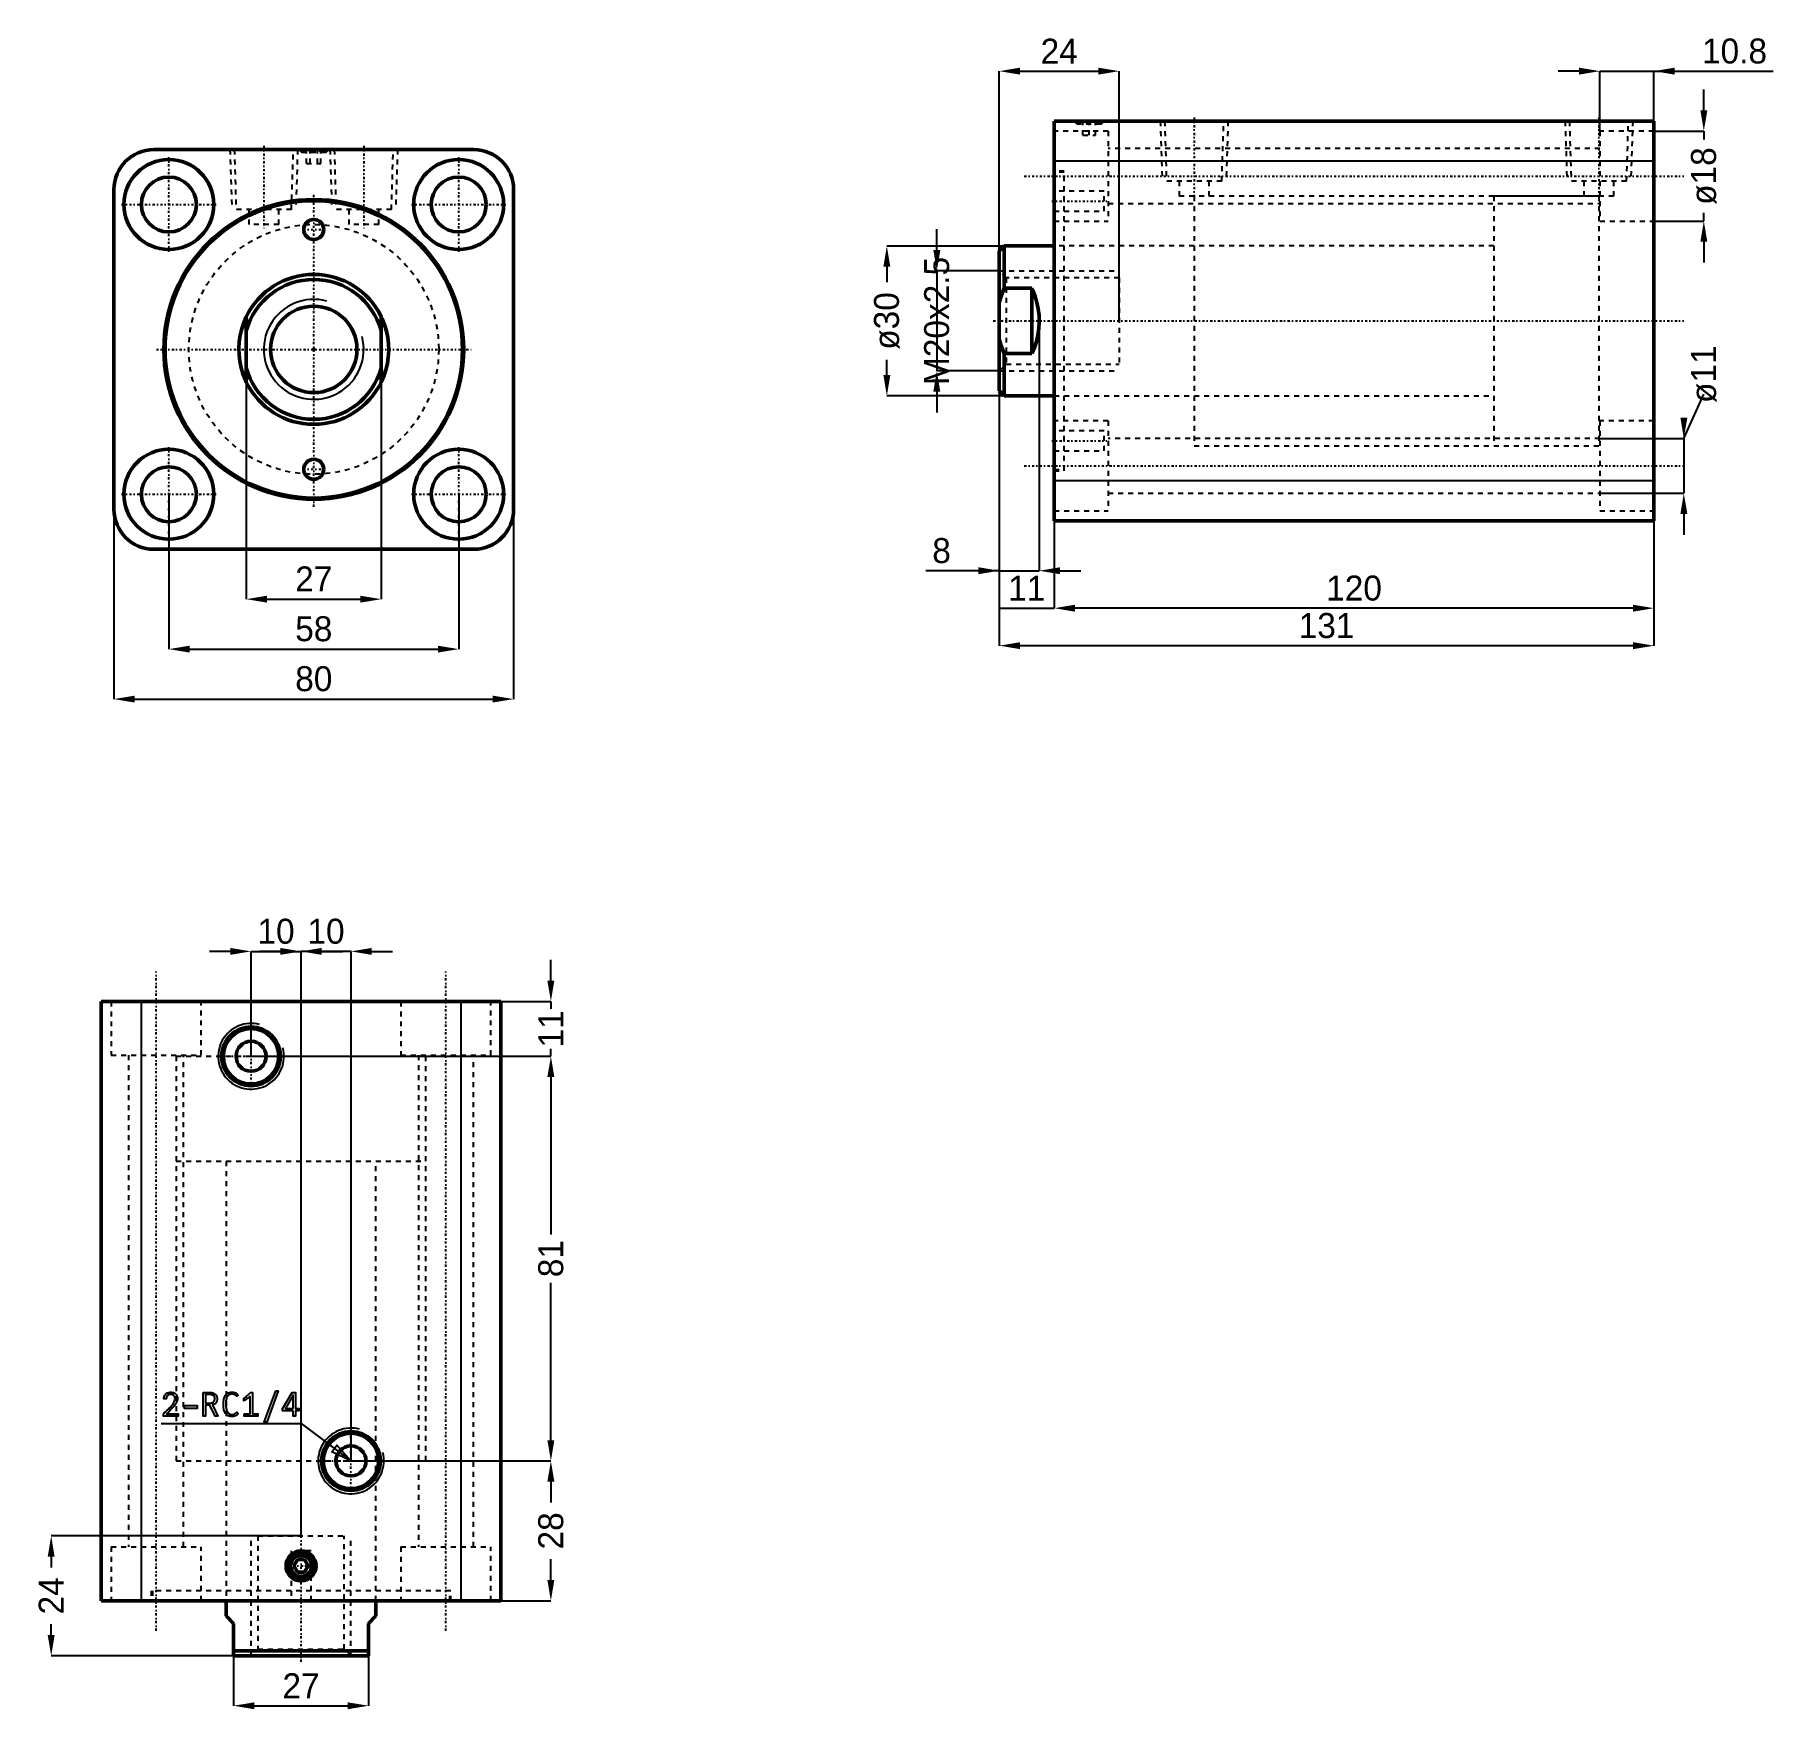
# Model space of a CAD drawing. Header units: millimetres. Extents: x -56 to 292, y -272 to 63.
import ezdxf

# ---------------------------------------------------------------- set-up
doc = ezdxf.new("R2010")
doc.units = ezdxf.units.MM
doc.linetypes.add('Center', pattern=[1.5, 0.45, -0.5, 0.05, -0.5])
doc.linetypes.add('Dashed', pattern=[2, 1, -1])
for name, color, linetype, lineweight in [('2d ConnectionPoints', 7, 'Continuous', 50), ('AM_0', 7, 'Continuous', 50), ('AM_4', 3, 'Continuous', 25), ('AM_5', 3, 'Continuous', 25), ('AM_7', 7, 'Center', 25), ('AM_9', 6, 'Dashed', 25)]:
    doc.layers.add(name, color=color, linetype=linetype, lineweight=lineweight)
doc.dimstyles.new('ISO-25', dxfattribs={"dimtxt": 2.5, "dimasz": 2.5, "dimexe": 1.25, "dimexo": 0.625, "dimtad": 1, "dimtxsty": 'Standard', "dimcen": 2.5, "dimadec": 0, "dimazin": 0, "dimtfac": 1, "dimtmove": 0, "dimatfit": 3, "dimfxl": 1, "dimarcsym": 0})

# ---------------------------------------------------------------- blocks, each defined once
blk = doc.blocks.new('1_RODcxhc_a_sd_50_60_IN_0_in_CXHC_A_IN_SD_50_60ST_0__CN_0')
at = {"layer": 'AM_0'}
for p, q in [((-13.5, -6.54), (-13.5, 6.54)), ((13.5, 6.54), (13.5, -6.54))]:
    blk.add_line(p, q, dxfattribs=at)
for points in [[(-13.5, 6.54), (-14.02, 5.34), (-14.43, 4.09), (-14.73, 2.82), (-14.92, 1.53), (-15, 0.22), (-14.96, -1.09), (-14.81, -2.39), (-14.54, -3.67), (-14.17, -4.92), (-13.69, -6.14), (-13.5, -6.54)], [(13.5, -6.54), (14.02, -5.34), (14.43, -4.09), (14.73, -2.82), (14.92, -1.53), (15, -0.22), (14.96, 1.09), (14.81, 2.39), (14.54, 3.67), (14.17, 4.92), (13.69, 6.14), (13.5, 6.54)]]:
    blk.add_lwpolyline(points, dxfattribs=at)
blk.add_circle((0, 0), 8.65, dxfattribs=at)
for radius, start, end in [(15, 25.8419, 154.1581), (14, 15.3589, 164.6411), (14, 195.3589, 344.6411), (15, 205.8419, 334.1581)]:
    blk.add_arc((0, 0), radius, start, end, dxfattribs=at)
at = {"layer": 'AM_5'}
blk.add_arc((0, 0), 10, 75, 15, dxfattribs=at)
blk = doc.blocks.new('2_bodycxhc_a_sd_50_60_0_in_CXHC_A_IN_SD_50_60ST_0__CN_0')
at = {"layer": 'AM_0'}
for p, q in [((32, 40), (-32, 40)), ((-40, 32), (-40, -32)), ((40, -32), (40, 32)), ((-32, -40), (32, -40))]:
    blk.add_line(p, q, dxfattribs=at)
for centre, radius in [((-29, 29), 9), ((29, 29), 9), ((-29, 29), 5.5), ((29, 29), 5.5), ((0, 0), 30), ((0, 0), 29.75), ((0, 24), 2), ((-29, -29), 9), ((29, -29), 9), ((-29, -29), 5.5), ((0, -24), 2), ((29, -29), 5.5)]:
    blk.add_circle(centre, radius, dxfattribs=at)
for centre, start, end in [((-32, 32), 90, 180), ((32, 32), 360, 90), ((-32, -32), 180, 270), ((32, -32), 270, 0)]:
    blk.add_arc(centre, 8, start, end, dxfattribs=at)
at = {"layer": 'AM_5', "linetype": 'Dashed'}
for p, q in [((-16.77, 40), (-16.39, 28)), ((-3.23, 40), (-3.61, 28)), ((3.23, 40), (3.61, 28)), ((16.77, 40), (16.39, 28))]:
    blk.add_line(p, q, dxfattribs=at)
at = {"layer": 'AM_7'}
for p, q in [((-29, 19.55), (-29, 38.45)), ((-10, 40.75), (-10, 24.25)), ((0, 40.03), (0, 39.37)), ((10, 40.75), (10, 24.25)), ((29, 19.55), (29, 38.45)), ((0, -31.5), (0, 31.5)), ((-38.45, 29), (-19.55, 29)), ((19.55, 29), (38.45, 29)), ((-2.1, 24), (2.1, 24)), ((-31.5, 0), (31.5, 0)), ((-29, -38.45), (-29, -19.55)), ((29, -38.45), (29, -19.55)), ((-2.1, -24), (2.1, -24)), ((-38.45, -29), (-19.55, -29)), ((19.55, -29), (38.45, -29))]:
    blk.add_line(p, q, dxfattribs=at)
at = {"layer": 'AM_9'}
for p, q in [((-15.91, 40), (-15.54, 28)), ((-4.46, 28), (-4.09, 40)), ((-3, 40), (-2.4, 39.4)), ((-2.1, 39.7), (-2.4, 39.4)), ((2.4, 39.4), (-2.4, 39.4)), ((2.1, 39.7), (-2.1, 39.7)), ((-1.44, 37.2), (-1.44, 39.7)), ((-0.72, 37.2), (-0.72, 39.7)), ((0.72, 37.2), (0.72, 39.7)), ((1.44, 37.2), (1.44, 39.7)), ((2.4, 39.4), (2.1, 39.7)), ((2.4, 39.4), (3, 40)), ((4.09, 40), (4.46, 28)), ((15.54, 28), (15.91, 40)), ((-1.44, 37.2), (1.44, 37.2)), ((-4.46, 28), (-15.54, 28)), ((-13, 28), (-13, 25)), ((-7, 25), (-7, 28)), ((15.54, 28), (4.46, 28)), ((7, 28), (7, 25)), ((13, 25), (13, 28)), ((-7, 25), (-13, 25)), ((13, 25), (7, 25))]:
    blk.add_line(p, q, dxfattribs=at)
blk.add_circle((0, 0), 25, dxfattribs=at)
blk = doc.blocks.new('*D3')
at = {"layer": 'AM_5', "color": 0, "lineweight": -2}
for p, q in [((-29, -29), (-29, -60)), ((29, -29), (29, -60)), ((-24.83, -60), (24.83, -60))]:
    blk.add_line(p, q, dxfattribs=at)
at = {"layer": 'AM_5', "color": 0}
for points in [[(-24.83, -59.31), (-24.83, -60.69), (-29, -60)], [(24.83, -60.69), (24.83, -59.31), (29, -60)]]:
    blk.add_solid(points, dxfattribs=at)
at = {"layer": 'Defpoints', "color": 0}
for p in [(-29, -29), (29, -29), (29, -60)]:
    blk.add_point(p, dxfattribs=at)
at = {"layer": 'AM_5', "color": 0, "insert": (0, -55.95), "char_height": 5, "attachment_point": 5}
blk.add_mtext('58', dxfattribs=at)
blk = doc.blocks.new('*D4')
at = {"layer": 'AM_5', "color": 0, "lineweight": -2}
for p, q in [((-40, -32), (-40, -70)), ((40, -32), (40, -70)), ((-35.83, -70), (35.83, -70))]:
    blk.add_line(p, q, dxfattribs=at)
at = {"layer": 'AM_5', "color": 0}
for points in [[(-35.83, -69.31), (-35.83, -70.69), (-40, -70)], [(35.83, -70.69), (35.83, -69.31), (40, -70)]]:
    blk.add_solid(points, dxfattribs=at)
at = {"layer": 'Defpoints', "color": 0}
for p in [(-40, -32), (40, -32), (40, -70)]:
    blk.add_point(p, dxfattribs=at)
at = {"layer": 'AM_5', "color": 0, "insert": (0, -65.95), "char_height": 5, "attachment_point": 5}
blk.add_mtext('80', dxfattribs=at)
blk = doc.blocks.new('*D5')
at = {"layer": 'AM_5', "color": 0, "lineweight": -2}
for p, q in [((-13.5, 0), (-13.5, -50)), ((13.5, 0), (13.5, -50)), ((-9.33, -50), (9.33, -50))]:
    blk.add_line(p, q, dxfattribs=at)
at = {"layer": 'AM_5', "color": 0}
for points in [[(-9.33, -49.31), (-9.33, -50.69), (-13.5, -50)], [(9.33, -50.69), (9.33, -49.31), (13.5, -50)]]:
    blk.add_solid(points, dxfattribs=at)
at = {"layer": 'Defpoints', "color": 0}
for p in [(-13.5, 0), (13.5, 0), (13.5, -50)]:
    blk.add_point(p, dxfattribs=at)
at = {"layer": 'AM_5', "color": 0, "insert": (0, -45.95), "char_height": 5, "attachment_point": 5}
blk.add_mtext('27', dxfattribs=at)
blk = doc.blocks.new('1_RODcxhc_a_sd_50_60_IN_0_in_CXHC_A_IN_SD_50_60ST_0__CN_2')
at = {"layer": 'AM_0'}
for p, q in [((-10, 15), (-11, 14)), ((-11, 14), (-11, -14)), ((0, 15), (-10, 15)), ((-10, 15), (-10, 6.54)), ((-4.5, 6.54), (-10, 6.54)), ((-4.5, 6.54), (-4.5, -6.54)), ((-10, -6.54), (-4.5, -6.54)), ((-10, -6.54), (-10, -15)), ((-11, -14), (-10, -15)), ((-10, -15), (0, -15))]:
    blk.add_line(p, q, dxfattribs=at)
for points in [[(-10, 6.54), (-10.55, 5.15), (-11, 3.71)], [(-4.5, -6.54), (-3.98, -5.34), (-3.57, -4.09), (-3.27, -2.82), (-3.08, -1.53), (-3, -0.22), (-3.04, 1.09), (-3.19, 2.39), (-3.46, 3.67), (-3.83, 4.92), (-4.31, 6.14), (-4.5, 6.54)], [(-11, -3.71), (-10.6, -5.01), (-10, -6.54)]]:
    blk.add_lwpolyline(points, dxfattribs=at)
at = {"layer": 'AM_5', "linetype": 'Dashed'}
for p, q in [((-11, 10), (13, 10)), ((-11, -10), (13, -10))]:
    blk.add_line(p, q, dxfattribs=at)
at = {"layer": 'AM_9'}
for p, q in [((109, 25), (88, 25)), ((88, 25), (88, -25)), ((109, 25), (109, -25)), ((88, 15), (0, 15)), ((-9.65, 8.65), (-11, 10)), ((13, 8.65), (-9.65, 8.65)), ((-9.65, 8.65), (-9.65, -8.65)), ((13, 8.65), (13, -8.65)), ((-11, -10), (-9.65, -8.65)), ((-9.65, -8.65), (13, -8.65)), ((0, -15), (88, -15)), ((88, -25), (109, -25))]:
    blk.add_line(p, q, dxfattribs=at)
blk = doc.blocks.new('2_bodycxhc_a_sd_50_60_0_in_CXHC_A_IN_SD_50_60ST_0__CN_2')
at = {"layer": 'AM_0'}
for p, q in [((120, 40), (0, 40)), ((0, -40), (0, 40)), ((120, -40), (120, 40)), ((120, -40), (0, -40))]:
    blk.add_line(p, q, dxfattribs=at)
at = {"layer": 'AM_4'}
for p, q in [((120, 32), (0, 32)), ((120, -32), (0, -32))]:
    blk.add_line(p, q, dxfattribs=at)
at = {"layer": 'AM_5', "linetype": 'Dashed'}
for p, q in [((21.23, 40), (21.61, 28)), ((34.77, 40), (34.39, 28)), ((102.23, 40), (102.61, 28)), ((115.77, 40), (115.39, 28))]:
    blk.add_line(p, q, dxfattribs=at)
at = {"layer": 'AM_7'}
for p, q in [((7, 40.03), (7, 39.37)), ((28, 40.75), (28, 24.25)), ((109, 40.75), (109, 24.25)), ((-6, 29), (126, 29)), ((-0.5, 24), (10.5, 24)), ((-12.2, 0), (126, 0)), ((-0.5, -24), (10.5, -24)), ((-6, -29), (126, -29))]:
    blk.add_line(p, q, dxfattribs=at)
at = {"layer": 'AM_9'}
for p, q in [((4, 40), (4.6, 39.4)), ((4.9, 39.7), (4.6, 39.4)), ((9.4, 39.4), (4.6, 39.4)), ((9.1, 39.7), (4.9, 39.7)), ((5.75, 37.2), (5.75, 39.7)), ((7, 37.2), (7, 39.7)), ((8.25, 37.2), (8.25, 39.7)), ((9.4, 39.4), (9.1, 39.7)), ((9.4, 39.4), (10, 40)), ((22.09, 40), (22.46, 28)), ((33.54, 28), (33.91, 40)), ((103.09, 40), (103.46, 28)), ((114.54, 28), (114.91, 40)), ((10.8, 38), (0, 38)), ((5.75, 37.2), (8.25, 37.2)), ((10.8, 38), (10.8, 20)), ((120, 38), (109.2, 38)), ((109.2, 38), (109.2, 20)), ((109.2, 34.5), (10.8, 34.5)), ((2, 30), (0, 30)), ((2, 29.75), (0, 29.75)), ((2, -30), (2, 30)), ((33.54, 28), (22.46, 28)), ((25, 28), (25, 25)), ((31, 25), (31, 28)), ((114.54, 28), (103.46, 28)), ((106, 28), (106, 25)), ((112, 25), (112, 28)), ((10, 26), (0, 26)), ((10, 22), (10, 26)), ((112, 25), (25, 25)), ((28, 25), (28, -25)), ((109, 25), (109, -25)), ((0, 22), (10, 22)), ((10.8, 23.5), (109.2, 23.5)), ((0, 20), (10.8, 20)), ((109.2, 20), (120, 20)), ((28, 15), (0, 15)), ((0, -15), (28, -15)), ((10.8, -20), (0, -20)), ((10.8, -20), (10.8, -38)), ((120, -20), (109.2, -20)), ((109.2, -20), (109.2, -38)), ((10, -22), (0, -22)), ((10, -26), (10, -22)), ((109.2, -23.5), (10.8, -23.5)), ((0, -26), (10, -26)), ((28, -25), (109, -25)), ((0, -29.75), (2, -29.75)), ((0, -30), (2, -30)), ((10.8, -34.5), (109.2, -34.5)), ((0, -38), (10.8, -38)), ((109.2, -38), (120, -38))]:
    blk.add_line(p, q, dxfattribs=at)
blk = doc.blocks.new('*D19')
at = {"layer": 'AM_5', "color": 0, "lineweight": -2}
for p, q in [((138.18, 20.69), (114.68, 20.69)), ((114.68, 16.53), (114.68, 13.44)), ((114.68, -5.14), (114.68, -2.06)), ((138.18, -9.31), (114.68, -9.31))]:
    blk.add_line(p, q, dxfattribs=at)
at = {"layer": 'AM_5', "color": 0}
for points in [[(115.38, 16.53), (113.99, 16.53), (114.68, 20.69)], [(113.99, -5.14), (115.38, -5.14), (114.68, -9.31)]]:
    blk.add_solid(points, dxfattribs=at)
at = {"layer": 'Defpoints', "color": 0}
for p in [(138.18, 20.69), (114.68, -9.31), (138.18, -9.31)]:
    blk.add_point(p, dxfattribs=at)
at = {"layer": 'AM_5', "color": 0, "insert": (114.68, 5.69), "char_height": 5, "attachment_point": 5, "rotation": 90}
blk.add_mtext('ø30', dxfattribs=at)
blk = doc.blocks.new('*D20')
at = {"layer": 'AM_5', "color": 0, "lineweight": -2}
for p, q in [((137.18, 5.69), (137.18, -44.31)), ((145.18, 5.69), (145.18, -44.31)), ((137.18, -44.31), (122.46, -44.31)), ((137.18, -44.31), (145.18, -44.31)), ((149.35, -44.31), (153.52, -44.31))]:
    blk.add_line(p, q, dxfattribs=at)
at = {"layer": 'AM_5', "color": 0}
for points in [[(133.02, -45), (133.02, -43.61), (137.18, -44.31)], [(149.35, -43.61), (149.35, -45), (145.18, -44.31)]]:
    blk.add_solid(points, dxfattribs=at)
at = {"layer": 'Defpoints', "color": 0}
for p in [(137.18, 5.69), (145.18, 5.69), (145.18, -44.31)]:
    blk.add_point(p, dxfattribs=at)
at = {"layer": 'AM_5', "color": 0, "insert": (125.63, -40.31), "char_height": 5, "attachment_point": 5}
blk.add_mtext('8', dxfattribs=at)
blk = doc.blocks.new('*D21')
at = {"layer": 'AM_5', "color": 0, "lineweight": -2}
for p, q in [((137.18, 5.69), (137.18, -51.81)), ((148.18, -26.31), (148.18, -51.81)), ((137.18, -51.81), (148.18, -51.81))]:
    blk.add_line(p, q, dxfattribs=at)
at = {"layer": 'Defpoints', "color": 0}
for p in [(137.18, 5.69), (148.18, -26.31), (148.18, -51.81)]:
    blk.add_point(p, dxfattribs=at)
at = {"layer": 'AM_5', "color": 0, "insert": (142.68, -47.81), "char_height": 5, "attachment_point": 5}
blk.add_mtext('11', dxfattribs=at)
blk = doc.blocks.new('*D22')
at = {"layer": 'AM_5', "color": 0, "lineweight": -2}
for p, q in [((148.18, -26.31), (148.18, -51.81)), ((268.18, -34.31), (268.18, -51.81)), ((264.02, -51.81), (152.35, -51.81))]:
    blk.add_line(p, q, dxfattribs=at)
at = {"layer": 'AM_5', "color": 0}
for points in [[(152.35, -51.11), (152.35, -52.5), (148.18, -51.81)], [(264.02, -52.5), (264.02, -51.11), (268.18, -51.81)]]:
    blk.add_solid(points, dxfattribs=at)
at = {"layer": 'Defpoints', "color": 0}
for p in [(148.18, -26.31), (268.18, -34.31), (148.18, -51.81)]:
    blk.add_point(p, dxfattribs=at)
at = {"layer": 'AM_5', "color": 0, "insert": (208.18, -47.81), "char_height": 5, "attachment_point": 5}
blk.add_mtext('120', dxfattribs=at)
blk = doc.blocks.new('*D23')
at = {"layer": 'AM_5', "color": 0, "lineweight": -2}
for p, q in [((137.18, 5.69), (137.18, -59.31)), ((268.18, -34.31), (268.18, -59.31)), ((264.02, -59.31), (141.35, -59.31))]:
    blk.add_line(p, q, dxfattribs=at)
at = {"layer": 'AM_5', "color": 0}
for points in [[(141.35, -58.61), (141.35, -60), (137.18, -59.31)], [(264.02, -60), (264.02, -58.61), (268.18, -59.31)]]:
    blk.add_solid(points, dxfattribs=at)
at = {"layer": 'Defpoints', "color": 0}
for p in [(137.18, 5.69), (268.18, -34.31), (137.18, -59.31)]:
    blk.add_point(p, dxfattribs=at)
at = {"layer": 'AM_5', "color": 0, "insert": (202.68, -55.31), "char_height": 5, "attachment_point": 5}
blk.add_mtext('131', dxfattribs=at)
blk = doc.blocks.new('*D24')
at = {"layer": 'AM_5', "color": 0, "lineweight": -2}
for p, q in [((274.18, -17.81), (278.18, -8.97)), ((257.38, -17.81), (274.18, -17.81)), ((274.18, -17.81), (274.18, -28.81)), ((257.38, -28.81), (274.18, -28.81)), ((274.18, -32.97), (274.18, -37.14))]:
    blk.add_line(p, q, dxfattribs=at)
at = {"layer": 'AM_5', "color": 0}
for points in [[(273.49, -13.64), (274.88, -13.64), (274.18, -17.81)], [(274.88, -32.97), (273.49, -32.97), (274.18, -28.81)]]:
    blk.add_solid(points, dxfattribs=at)
at = {"layer": 'Defpoints', "color": 0}
for p in [(257.38, -17.81), (257.38, -28.81), (274.18, -28.81)]:
    blk.add_point(p, dxfattribs=at)
at = {"layer": 'AM_5', "color": 0, "insert": (278.18, -4.97), "char_height": 5, "attachment_point": 5, "rotation": 90}
blk.add_mtext('ø11', dxfattribs=at)
blk = doc.blocks.new('*D25')
at = {"layer": 'AM_5', "color": 0, "lineweight": -2}
for p, q in [((278.18, 47.86), (278.18, 52.03)), ((268.18, 43.69), (278.18, 43.69)), ((278.18, 43.69), (278.18, 42.03)), ((268.18, 25.69), (278.18, 25.69)), ((278.18, 25.69), (278.18, 27.36)), ((278.18, 21.53), (278.18, 17.36))]:
    blk.add_line(p, q, dxfattribs=at)
at = {"layer": 'AM_5', "color": 0}
for points in [[(277.49, 47.86), (278.88, 47.86), (278.18, 43.69)], [(278.88, 21.53), (277.49, 21.53), (278.18, 25.69)]]:
    blk.add_solid(points, dxfattribs=at)
at = {"layer": 'Defpoints', "color": 0}
for p in [(268.18, 43.69), (278.18, 43.69), (268.18, 25.69)]:
    blk.add_point(p, dxfattribs=at)
at = {"layer": 'AM_5', "color": 0, "insert": (278.18, 34.69), "char_height": 5, "attachment_point": 5, "rotation": 90}
blk.add_mtext('ø18', dxfattribs=at)
blk = doc.blocks.new('*D26')
at = {"layer": 'AM_5', "color": 0, "lineweight": -2}
for p, q in [((253.22, 55.69), (249.05, 55.69)), ((257.38, 43.69), (257.38, 55.69)), ((257.38, 55.69), (268.18, 55.69)), ((268.18, 43.69), (268.18, 55.69)), ((268.18, 55.69), (292.07, 55.69))]:
    blk.add_line(p, q, dxfattribs=at)
at = {"layer": 'AM_5', "color": 0}
for points in [[(253.22, 55), (253.22, 56.39), (257.38, 55.69)], [(272.35, 56.39), (272.35, 55), (268.18, 55.69)]]:
    blk.add_solid(points, dxfattribs=at)
at = {"layer": 'Defpoints', "color": 0}
for p in [(268.18, 55.69), (257.38, 43.69), (268.18, 43.69)]:
    blk.add_point(p, dxfattribs=at)
at = {"layer": 'AM_5', "color": 0, "insert": (284.32, 59.69), "char_height": 5, "attachment_point": 5}
blk.add_mtext('10.8', dxfattribs=at)
blk = doc.blocks.new('*D27')
at = {"layer": 'AM_5', "color": 0, "lineweight": -2}
for p, q in [((137.18, 5.69), (137.18, 55.69)), ((141.35, 55.69), (157.02, 55.69)), ((161.18, 5.69), (161.18, 55.69))]:
    blk.add_line(p, q, dxfattribs=at)
at = {"layer": 'AM_5', "color": 0}
for points in [[(141.35, 56.39), (141.35, 55), (137.18, 55.69)], [(157.02, 55), (157.02, 56.39), (161.18, 55.69)]]:
    blk.add_solid(points, dxfattribs=at)
at = {"layer": 'Defpoints', "color": 0}
for p in [(161.18, 55.69), (137.18, 5.69), (161.18, 5.69)]:
    blk.add_point(p, dxfattribs=at)
at = {"layer": 'AM_5', "color": 0, "insert": (149.18, 59.69), "char_height": 5, "attachment_point": 5}
blk.add_mtext('24', dxfattribs=at)
blk = doc.blocks.new('*D28')
at = {"layer": 'AM_5', "color": 0, "lineweight": -2}
for p, q in [((124.68, 19.86), (124.68, 24.03)), ((137.18, 15.69), (124.68, 15.69)), ((124.68, 15.69), (124.68, -4.31)), ((137.18, -4.31), (124.68, -4.31)), ((124.68, -8.47), (124.68, -12.64))]:
    blk.add_line(p, q, dxfattribs=at)
at = {"layer": 'AM_5', "color": 0}
for points in [[(123.99, 19.86), (125.38, 19.86), (124.68, 15.69)], [(125.38, -8.47), (123.99, -8.47), (124.68, -4.31)]]:
    blk.add_solid(points, dxfattribs=at)
at = {"layer": 'Defpoints', "color": 0}
for p in [(137.18, 15.69), (124.68, -4.31), (137.18, -4.31)]:
    blk.add_point(p, dxfattribs=at)
at = {"layer": 'AM_5', "color": 0, "insert": (124.68, 5.69), "char_height": 5, "attachment_point": 5, "rotation": 90}
blk.add_mtext('M20x2.5', dxfattribs=at)
blk = doc.blocks.new('1_RODcxhc_a_sd_50_60_IN_0_in_CXHC_A_IN_SD_50_60ST_0__CN_4')
at = {"layer": 'AM_0'}
for p, q in [((-15, 0), (-15, -3)), ((15, -3), (15, 0)), ((-13.5, -4.5), (-15, -3)), ((15, -3), (13.5, -4.5)), ((-13.5, -11), (-13.5, -4.5)), ((13.5, -4.5), (13.5, -11)), ((-13.5, -10), (13.5, -10)), ((-13.5, -11), (13.5, -11))]:
    blk.add_line(p, q, dxfattribs=at)
at = {"layer": 'AM_5', "linetype": 'Dashed'}
for p, q in [((-10, -11), (-10, 13)), ((10, -11), (10, 13))]:
    blk.add_line(p, q, dxfattribs=at)
at = {"layer": 'AM_7'}
blk.add_line((0, -12.2), (0, 126), dxfattribs=at)
at = {"layer": 'AM_9'}
for p, q in [((-25, 109), (25, 109)), ((-25, 109), (-25, 88)), ((25, 88), (25, 109)), ((-25, 88), (25, 88)), ((-15, 88), (-15, 0)), ((15, 0), (15, 88)), ((-8.647, 13), (8.647, 13)), ((-8.647, 13), (-8.647, -9.647)), ((8.647, -9.647), (8.647, 13)), ((-8.647, -9.647), (-10, -11)), ((-8.647, -9.647), (8.647, -9.647)), ((10, -11), (8.647, -9.647))]:
    blk.add_line(p, q, dxfattribs=at)
blk = doc.blocks.new('2_bodycxhc_a_sd_50_60_0_in_CXHC_A_IN_SD_50_60ST_0__CN_4')
at = {"layer": 'AM_0'}
for p, q in [((-40, 120), (-40, 0)), ((40, 120), (-40, 120)), ((40, 120), (40, 0)), ((-0.72, 8.25), (-1.44, 7)), ((-1.44, 7), (-0.72, 5.75)), ((0.72, 8.25), (-0.72, 8.25)), ((1.44, 7), (0.72, 8.25)), ((0.72, 5.75), (1.44, 7)), ((-0.72, 5.75), (0.72, 5.75)), ((40, 0), (-40, 0))]:
    blk.add_line(p, q, dxfattribs=at)
for centre, radius in [((-10, 109), 5.91), ((-10, 109), 5.54), ((-10, 109), 3), ((10, 28), 5.91), ((10, 28), 5.54), ((10, 28), 3), ((0, 7), 3), ((0, 7), 2.4), ((0, 7), 2.1)]:
    blk.add_circle(centre, radius, dxfattribs=at)
at = {"layer": 'AM_4'}
for p, q in [((-32, 120), (-32, 0)), ((32, 120), (32, 0))]:
    blk.add_line(p, q, dxfattribs=at)
at = {"layer": 'AM_5'}
for centre in [(-10, 109), (10, 28)]:
    blk.add_arc(centre, 6.58, 75, 15, dxfattribs=at)
at = {"layer": 'AM_7'}
for p, q in [((-29, -6), (-29, 126)), ((29, -6), (29, 126)), ((-10, 102.79), (-10, 115.21)), ((-16.21, 109), (-3.79, 109)), ((10, 21.79), (10, 34.21)), ((3.79, 28), (16.21, 28)), ((-3.15, 7), (3.15, 7))]:
    blk.add_line(p, q, dxfattribs=at)
at = {"layer": 'AM_9'}
for p, q in [((-38, 120), (-38, 109.2)), ((-20, 109.2), (-20, 120)), ((20, 120), (20, 109.2)), ((38, 109.2), (38, 120)), ((-38, 109.2), (-20, 109.2)), ((-34.5, 109.2), (-34.5, 10.8)), ((-25, 109), (25, 109)), ((-25, 109), (-25, 28)), ((-23.5, 10.8), (-23.5, 109.2)), ((20, 109.2), (38, 109.2)), ((23.5, 109.2), (23.5, 10.8)), ((25, 28), (25, 109)), ((34.5, 10.8), (34.5, 109.2)), ((-25, 28), (25, 28)), ((-15, 28), (-15, 0)), ((15, 0), (15, 28)), ((-38, 10.8), (-20, 10.8)), ((-38, 10.8), (-38, 0)), ((-20, 0), (-20, 10.8)), ((20, 10.8), (38, 10.8)), ((20, 10.8), (20, 0)), ((38, 0), (38, 10.8)), ((2, 10), (-2, 10)), ((-2, 10), (-2, 0)), ((2, 0), (2, 10)), ((30, 2), (-30, 2)), ((-30, 2), (-30, 0)), ((-29.75, 2), (-29.75, 0)), ((29.75, 0), (29.75, 2)), ((30, 0), (30, 2))]:
    blk.add_line(p, q, dxfattribs=at)
blk = doc.blocks.new('*D40')
at = {"layer": 'AM_5', "color": 0, "lineweight": -2}
for p, q in [((-16.05, -261.5), (-16.05, -271.5)), ((10.95, -261.5), (10.95, -271.5)), ((-11.89, -271.5), (6.78, -271.5))]:
    blk.add_line(p, q, dxfattribs=at)
at = {"layer": 'AM_5', "color": 0}
for points in [[(-11.89, -270.81), (-11.89, -272.2), (-16.05, -271.5)], [(6.78, -272.2), (6.78, -270.81), (10.95, -271.5)]]:
    blk.add_solid(points, dxfattribs=at)
at = {"layer": 'Defpoints', "color": 0}
for p in [(-16.05, -261.5), (10.95, -261.5), (10.95, -271.5)]:
    blk.add_point(p, dxfattribs=at)
at = {"layer": 'AM_5', "color": 0, "insert": (-2.55, -267.5), "char_height": 5, "attachment_point": 5}
blk.add_mtext('27', dxfattribs=at)
blk = doc.blocks.new('*D41')
at = {"layer": 'AM_5', "color": 0, "lineweight": -2}
for p, q in [((-2.55, -237.5), (-52.55, -237.5)), ((-52.55, -241.67), (-52.55, -243.84)), ((-52.55, -257.34), (-52.55, -255.17)), ((-16.05, -261.5), (-52.55, -261.5))]:
    blk.add_line(p, q, dxfattribs=at)
at = {"layer": 'AM_5', "color": 0}
for points in [[(-51.86, -241.67), (-53.25, -241.67), (-52.55, -237.5)], [(-53.25, -257.34), (-51.86, -257.34), (-52.55, -261.5)]]:
    blk.add_solid(points, dxfattribs=at)
at = {"layer": 'Defpoints', "color": 0}
for p in [(-52.55, -237.5), (-2.55, -237.5), (-16.05, -261.5)]:
    blk.add_point(p, dxfattribs=at)
at = {"layer": 'AM_5', "color": 0, "insert": (-52.55, -249.5), "char_height": 5, "attachment_point": 5, "rotation": 90}
blk.add_mtext('24', dxfattribs=at)
blk = doc.blocks.new('*D42')
at = {"layer": 'AM_5', "color": 0, "lineweight": -2}
for p, q in [((7.45, -222.5), (47.45, -222.5)), ((47.45, -226.67), (47.45, -230.84)), ((47.45, -246.34), (47.45, -242.17)), ((37.45, -250.5), (47.45, -250.5))]:
    blk.add_line(p, q, dxfattribs=at)
at = {"layer": 'AM_5', "color": 0}
for points in [[(48.14, -226.67), (46.75, -226.67), (47.45, -222.5)], [(46.75, -246.34), (48.14, -246.34), (47.45, -250.5)]]:
    blk.add_solid(points, dxfattribs=at)
at = {"layer": 'Defpoints', "color": 0}
for p in [(7.45, -222.5), (47.45, -222.5), (37.45, -250.5)]:
    blk.add_point(p, dxfattribs=at)
at = {"layer": 'AM_5', "color": 0, "insert": (47.45, -236.5), "char_height": 5, "attachment_point": 5, "rotation": 90}
blk.add_mtext('28', dxfattribs=at)
blk = doc.blocks.new('*D43')
at = {"layer": 'AM_5', "color": 0, "lineweight": -2}
for p, q in [((-12.55, -141.5), (47.45, -141.5)), ((47.45, -145.67), (47.45, -177.17)), ((47.45, -218.34), (47.45, -186.84)), ((7.45, -222.5), (47.45, -222.5))]:
    blk.add_line(p, q, dxfattribs=at)
at = {"layer": 'AM_5', "color": 0}
for points in [[(48.14, -145.67), (46.75, -145.67), (47.45, -141.5)], [(46.75, -218.34), (48.14, -218.34), (47.45, -222.5)]]:
    blk.add_solid(points, dxfattribs=at)
at = {"layer": 'Defpoints', "color": 0}
for p in [(-12.55, -141.5), (7.45, -222.5), (47.45, -222.5)]:
    blk.add_point(p, dxfattribs=at)
at = {"layer": 'AM_5', "color": 0, "insert": (47.45, -182), "char_height": 5, "attachment_point": 5, "rotation": 90}
blk.add_mtext('81', dxfattribs=at)
blk = doc.blocks.new('*D44')
at = {"layer": 'AM_5', "color": 0, "lineweight": -2}
for p, q in [((47.45, -126.34), (47.45, -122.17)), ((26.45, -130.5), (47.45, -130.5)), ((47.45, -130.5), (47.45, -132)), ((-12.55, -141.5), (47.45, -141.5)), ((47.45, -141.5), (47.45, -140)), ((47.45, -145.67), (47.45, -149.84))]:
    blk.add_line(p, q, dxfattribs=at)
at = {"layer": 'AM_5', "color": 0}
for points in [[(46.75, -126.34), (48.14, -126.34), (47.45, -130.5)], [(48.14, -145.67), (46.75, -145.67), (47.45, -141.5)]]:
    blk.add_solid(points, dxfattribs=at)
at = {"layer": 'Defpoints', "color": 0}
for p in [(26.45, -130.5), (-12.55, -141.5), (47.45, -141.5)]:
    blk.add_point(p, dxfattribs=at)
at = {"layer": 'AM_5', "color": 0, "insert": (47.45, -136), "char_height": 5, "attachment_point": 5, "rotation": 90}
blk.add_mtext('11', dxfattribs=at)
blk = doc.blocks.new('*D45')
at = {"layer": 'AM_5', "color": 0, "lineweight": -2}
for p, q in [((-16.72, -120.5), (-20.89, -120.5)), ((-12.55, -141.5), (-12.55, -120.5)), ((-12.55, -120.5), (-2.55, -120.5)), ((-2.55, -237.5), (-2.55, -120.5)), ((1.61, -120.5), (5.78, -120.5))]:
    blk.add_line(p, q, dxfattribs=at)
at = {"layer": 'AM_5', "color": 0}
for points in [[(-16.72, -121.2), (-16.72, -119.81), (-12.55, -120.5)], [(1.61, -119.81), (1.61, -121.2), (-2.55, -120.5)]]:
    blk.add_solid(points, dxfattribs=at)
at = {"layer": 'Defpoints', "color": 0}
for p in [(-2.55, -120.5), (-12.55, -141.5), (-2.55, -237.5)]:
    blk.add_point(p, dxfattribs=at)
at = {"layer": 'AM_5', "color": 0, "insert": (-7.55, -116.5), "char_height": 5, "attachment_point": 5}
blk.add_mtext('10', dxfattribs=at)
blk = doc.blocks.new('*D46')
at = {"layer": 'AM_5', "color": 0, "lineweight": -2}
for p, q in [((-6.72, -120.5), (-10.89, -120.5)), ((-2.55, -237.5), (-2.55, -120.5)), ((7.45, -120.5), (-2.55, -120.5)), ((7.45, -222.5), (7.45, -120.5)), ((11.61, -120.5), (15.78, -120.5))]:
    blk.add_line(p, q, dxfattribs=at)
at = {"layer": 'AM_5', "color": 0}
for points in [[(-6.72, -121.2), (-6.72, -119.81), (-2.55, -120.5)], [(11.61, -119.81), (11.61, -121.2), (7.45, -120.5)]]:
    blk.add_solid(points, dxfattribs=at)
at = {"layer": 'Defpoints', "color": 0}
for p in [(-2.55, -120.5), (7.45, -222.5), (-2.55, -237.5)]:
    blk.add_point(p, dxfattribs=at)
at = {"layer": 'AM_5', "color": 0, "insert": (2.45, -116.5), "char_height": 5, "attachment_point": 5}
blk.add_mtext('10', dxfattribs=at)
blk = doc.blocks.new('*D47')
at = {"layer": 'AM_5', "color": 0, "lineweight": -2}
for p, q in [((-16.05, -261.5), (-16.05, -271.5)), ((10.95, -261.5), (10.95, -271.5)), ((-11.89, -271.5), (6.78, -271.5))]:
    blk.add_line(p, q, dxfattribs=at)
at = {"layer": 'AM_5', "color": 0}
for points in [[(-11.89, -270.81), (-11.89, -272.2), (-16.05, -271.5)], [(6.78, -272.2), (6.78, -270.81), (10.95, -271.5)]]:
    blk.add_solid(points, dxfattribs=at)
at = {"layer": 'Defpoints', "color": 0}
for p in [(-16.05, -261.5), (10.95, -261.5), (10.95, -271.5)]:
    blk.add_point(p, dxfattribs=at)
at = {"layer": 'AM_5', "color": 0, "insert": (-2.55, -267.5), "char_height": 5, "attachment_point": 5}
blk.add_mtext('27', dxfattribs=at)

msp = doc.modelspace()

# ---------------------------------------------------------------- linework, layer by layer
at = {"layer": '2d ConnectionPoints'}
for p in [(148.183, 5.694), (0, 0), (-2.554, -250.502)]:
    msp.add_point(p, dxfattribs=at)
at = {"layer": 'AM_5'}
for p, q in [((-30.554, -215.002), (-2.554, -215.002)), ((-2.554, -215.002), (7.446, -222.502))]:
    msp.add_line(p, q, dxfattribs=at)
for points in [[(-29.908, -212.891), (-29.908, -212.891), (-29.693, -212.696), (-29.388, -212.41), (-29.388, -212.41), (-29.103, -212.133), (-28.923, -211.953), (-28.923, -211.953), (-28.75, -211.773), (-28.504, -211.488), (-28.504, -211.488), (-28.271, -211.189), (-28.123, -210.98), (-28.123, -210.98), (-27.993, -210.772), (-27.853, -210.476), (-27.853, -210.476), (-27.777, -210.199), (-27.763, -210.025), (-27.763, -210.025), (-27.767, -209.927), (-27.79, -209.788), (-27.79, -209.788), (-27.833, -209.66), (-27.873, -209.579), (-27.873, -209.579), (-27.921, -209.505), (-28.004, -209.406), (-28.004, -209.406), (-28.103, -209.324), (-28.177, -209.277), (-28.177, -209.277), (-28.256, -209.238), (-28.382, -209.197), (-28.382, -209.197), (-28.516, -209.174), (-28.611, -209.17), (-28.611, -209.17), (-28.715, -209.174), (-28.863, -209.197), (-28.863, -209.197), (-29, -209.241), (-29.085, -209.28), (-29.085, -209.28), (-29.165, -209.329), (-29.271, -209.416), (-29.271, -209.416), (-29.36, -209.521), (-29.41, -209.6), (-29.41, -209.6), (-29.452, -209.687), (-29.498, -209.829), (-29.498, -209.829), (-29.523, -209.985), (-29.527, -210.096), (-30.015, -210.096), (-30.015, -210.096), (-30.007, -209.929), (-29.968, -209.697), (-29.968, -209.697), (-29.894, -209.487), (-29.826, -209.358), (-29.826, -209.358), (-29.746, -209.241), (-29.605, -209.087), (-29.605, -209.087), (-29.44, -208.96), (-29.318, -208.89), (-29.318, -208.89), (-29.187, -208.833), (-28.981, -208.771), (-28.981, -208.771), (-28.763, -208.737), (-28.611, -208.731), (-28.611, -208.731), (-28.468, -208.737), (-28.262, -208.768), (-28.262, -208.768), (-28.065, -208.827), (-27.938, -208.881), (-27.938, -208.881), (-27.818, -208.946), (-27.657, -209.065), (-27.657, -209.065), (-27.519, -209.209), (-27.439, -209.319), (-27.439, -209.319), (-27.372, -209.439), (-27.299, -209.635), (-27.299, -209.635), (-27.26, -209.849), (-27.252, -210.002), (-27.252, -210.002), (-27.263, -210.175), (-27.321, -210.441), (-27.321, -210.441), (-27.429, -210.715), (-27.529, -210.902), (-27.529, -210.902), (-27.643, -211.088), (-27.828, -211.357), (-27.828, -211.357), (-28.03, -211.613), (-28.174, -211.778), (-28.174, -211.778), (-28.329, -211.945), (-28.588, -212.216), (-28.588, -212.216), (-28.881, -212.512), (-29.095, -212.722), (-29.44, -213.06), (-27.113, -213.063), (-27.113, -213.502), (-30.08, -213.502), (-30.08, -213.047), (-29.908, -212.891)], [(-16.422, -213.613), (-16.422, -213.613), (-16.74, -213.588), (-17.153, -213.461), (-17.153, -213.461), (-17.49, -213.224), (-17.674, -213.005), (-17.674, -213.005), (-17.823, -212.739), (-17.986, -212.252), (-17.986, -212.252), (-18.073, -211.662), (-18.09, -211.211), (-18.09, -211.211), (-18.072, -210.735), (-17.978, -210.117), (-17.978, -210.117), (-17.804, -209.614), (-17.643, -209.344), (-17.643, -209.344), (-17.448, -209.123), (-17.099, -208.884), (-17.099, -208.884), (-16.681, -208.756), (-16.364, -208.731), (-16.364, -208.731), (-16.06, -208.754), (-15.659, -208.875), (-15.659, -208.875), (-15.323, -209.099), (-15.135, -209.306), (-15.447, -209.56), (-15.447, -209.56), (-15.535, -209.467), (-15.669, -209.353), (-15.669, -209.353), (-15.805, -209.267), (-15.897, -209.225), (-15.897, -209.225), (-15.989, -209.194), (-16.122, -209.159), (-16.122, -209.159), (-16.249, -209.141), (-16.331, -209.137), (-16.331, -209.137), (-16.516, -209.147), (-16.762, -209.195), (-16.762, -209.195), (-16.973, -209.285), (-17.093, -209.368), (-17.093, -209.368), (-17.199, -209.469), (-17.334, -209.651), (-17.334, -209.651), (-17.439, -209.871), (-17.493, -210.039), (-17.493, -210.039), (-17.536, -210.225), (-17.582, -210.537), (-17.582, -210.537), (-17.607, -210.89), (-17.612, -211.149), (-17.612, -211.149), (-17.6, -211.53), (-17.539, -212.031), (-17.539, -212.031), (-17.427, -212.446), (-17.323, -212.675), (-17.323, -212.675), (-17.193, -212.864), (-16.946, -213.069), (-16.946, -213.069), (-16.637, -213.179), (-16.396, -213.2), (-16.396, -213.2), (-16.144, -213.181), (-15.816, -213.08), (-15.816, -213.08), (-15.551, -212.894), (-15.408, -212.722), (-15.119, -212.982), (-15.119, -212.982), (-15.296, -213.209), (-15.64, -213.455), (-15.64, -213.455), (-16.078, -213.587), (-16.422, -213.613)], [(-7.623, -208.465), (-7.129, -208.465), (-9.41, -214.737), (-9.904, -214.737), (-7.623, -208.465)], [(-25.904, -211.409), (-23.304, -211.409), (-23.304, -211.994), (-25.904, -211.994), (-25.904, -211.409)], [(-22.138, -208.79), (-20.767, -208.79), (-20.767, -208.79), (-20.626, -208.795), (-20.418, -208.824), (-20.418, -208.824), (-20.215, -208.877), (-20.081, -208.926), (-20.081, -208.926), (-19.953, -208.987), (-19.778, -209.1), (-19.778, -209.1), (-19.624, -209.241), (-19.533, -209.35), (-19.533, -209.35), (-19.456, -209.471), (-19.371, -209.674), (-19.371, -209.674), (-19.326, -209.903), (-19.317, -210.07), (-19.317, -210.07), (-19.328, -210.254), (-19.384, -210.504), (-19.384, -210.504), (-19.488, -210.723), (-19.584, -210.852), (-19.584, -210.852), (-19.697, -210.966), (-19.891, -211.111), (-19.891, -211.111), (-20.114, -211.222), (-20.279, -211.279), (-19.2, -213.535), (-19.727, -213.535), (-20.78, -211.357), (-20.851, -211.357), (-21.657, -211.357), (-21.657, -213.502), (-22.138, -213.502), (-22.138, -208.79)], [(-20.994, -210.935), (-20.994, -210.935), (-20.857, -210.932), (-20.666, -210.92), (-20.666, -210.92), (-20.494, -210.896), (-20.39, -210.874), (-20.39, -210.874), (-20.293, -210.845), (-20.162, -210.782), (-20.162, -210.782), (-20.047, -210.695), (-19.979, -210.624), (-19.979, -210.624), (-19.921, -210.541), (-19.858, -210.389), (-19.858, -210.389), (-19.824, -210.205), (-19.818, -210.064), (-19.818, -210.064), (-19.83, -209.884), (-19.892, -209.657), (-19.892, -209.657), (-20.008, -209.481), (-20.115, -209.392), (-20.115, -209.392), (-20.24, -209.323), (-20.449, -209.247), (-20.449, -209.247), (-20.686, -209.207), (-20.858, -209.199), (-21.657, -209.199), (-21.657, -210.935), (-20.994, -210.935)], [(-13.947, -213.086), (-12.751, -213.086), (-12.751, -209.57), (-12.751, -209.57), (-12.815, -209.634), (-12.924, -209.735), (-12.924, -209.735), (-13.047, -209.841), (-13.137, -209.914), (-13.137, -209.914), (-13.231, -209.987), (-13.373, -210.09), (-13.373, -210.09), (-13.516, -210.186), (-13.612, -210.246), (-13.612, -210.246), (-13.705, -210.3), (-13.835, -210.366), (-13.835, -210.366), (-13.953, -210.413), (-14.025, -210.434), (-14.025, -209.94), (-14.025, -209.94), (-13.936, -209.898), (-13.796, -209.818), (-13.796, -209.818), (-13.648, -209.718), (-13.545, -209.639), (-13.545, -209.639), (-13.442, -209.556), (-13.291, -209.426), (-13.291, -209.426), (-13.146, -209.292), (-13.053, -209.199), (-13.053, -209.199), (-12.964, -209.108), (-12.846, -208.98), (-12.846, -208.98), (-12.744, -208.862), (-12.686, -208.79), (-12.27, -208.79), (-12.27, -213.086), (-11.184, -213.086), (-11.184, -213.502), (-13.947, -213.502), (-13.947, -213.086)], [(-4.13, -212.462), (-6.236, -212.462), (-6.236, -212.04), (-4.318, -208.79), (-3.675, -208.79), (-3.675, -212.023), (-2.973, -212.023), (-2.973, -212.462), (-3.675, -212.462), (-3.675, -213.502), (-4.13, -213.502), (-4.13, -212.462)], [(-4.123, -212.023), (-4.123, -209.336), (-5.677, -212.023), (-4.123, -212.023)], [(7.446, -222.502), (3.612, -220.669), (4.612, -219.335), (7.446, -222.502)]]:
    msp.add_lwpolyline(points, dxfattribs=at)

# ---------------------------------------------------------------- block references
for name, p in [('2_bodycxhc_a_sd_50_60_0_in_CXHC_A_IN_SD_50_60ST_0__CN_2', (148.183, 5.694)), ('2_bodycxhc_a_sd_50_60_0_in_CXHC_A_IN_SD_50_60ST_0__CN_0', (0, 0)), ('1_RODcxhc_a_sd_50_60_IN_0_in_CXHC_A_IN_SD_50_60ST_0__CN_2', (148.183, 5.694)), ('1_RODcxhc_a_sd_50_60_IN_0_in_CXHC_A_IN_SD_50_60ST_0__CN_0', (0, 0)), ('2_bodycxhc_a_sd_50_60_0_in_CXHC_A_IN_SD_50_60ST_0__CN_4', (-2.554, -250.502)), ('1_RODcxhc_a_sd_50_60_IN_0_in_CXHC_A_IN_SD_50_60ST_0__CN_4', (-2.554, -250.502))]:
    msp.add_blockref(name, p)

# ---------------------------------------------------------------- dimensions: what is measured, and where the dimension line sits
for base, p1, p2, text, override, picture, middle in [((161.183, 55.694), (137.183, 5.694), (161.183, 5.694), '24', {"dimtxt": 5, "dimasz": 4.166667, "dimexe": 0, "dimexo": 0, "dimgap": 1.5}, '*D27', (149.183, 55.694)), ((268.183, 55.694), (257.383, 43.694), (268.183, 43.694), '10.8', {"dimtxt": 5, "dimasz": 4.166667, "dimexe": 0, "dimexo": 0, "dimgap": 1.5}, '*D26', (284.319, 55.694)), ((145.183, -44.306), (137.183, 5.694), (145.183, 5.694), '8', {"dimtxt": 5, "dimasz": 4.166667, "dimexe": 0, "dimexo": 0, "dimgap": 1.5}, '*D20', (125.628, -44.306)), ((148.183, -51.806), (137.183, 5.694), (148.183, -26.306), '11', {"dimtxt": 5, "dimasz": 0, "dimexe": 0, "dimexo": 0, "dimgap": 1.5}, '*D21', (142.683, -51.806)), ((137.183, -59.306), (268.183, -34.306), (137.183, 5.694), '131', {"dimtxt": 5, "dimasz": 4.166667, "dimexe": 0, "dimexo": 0, "dimgap": 1.5}, '*D23', (202.683, -59.306)), ((13.5, -50), (-13.5, 0), (13.5, 0), '27', {"dimtxt": 5, "dimasz": 4.166667, "dimexe": 0, "dimexo": 0, "dimgap": 1.5}, '*D5', (0, -50)), ((148.183, -51.806), (268.183, -34.306), (148.183, -26.306), '120', {"dimtxt": 5, "dimasz": 4.166667, "dimexe": 0, "dimexo": 0, "dimgap": 1.5}, '*D22', (208.183, -51.806)), ((29, -60), (-29, -29), (29, -29), '58', {"dimtxt": 5, "dimasz": 4.166667, "dimexe": 0, "dimexo": 0, "dimgap": 1.5}, '*D3', (0, -60)), ((40, -70), (-40, -32), (40, -32), '80', {"dimtxt": 5, "dimasz": 4.166667, "dimexe": 0, "dimexo": 0, "dimgap": 1.5}, '*D4', (0, -70)), ((-2.554, -120.502), (-12.554, -141.502), (-2.554, -237.502), '10', {"dimtxt": 5, "dimasz": 4.166667, "dimexe": 0, "dimexo": 0, "dimgap": 1.5}, '*D45', (-7.554, -120.502)), ((-2.554, -120.502), (7.446, -222.502), (-2.554, -237.502), '10', {"dimtxt": 5, "dimasz": 4.166667, "dimexe": 0, "dimexo": 0, "dimgap": 1.5}, '*D46', (2.446, -120.502)), ((10.946, -271.502), (-16.054, -261.502), (10.946, -261.502), '27', {"dimtxt": 5, "dimasz": 4.166667, "dimexe": 0, "dimexo": 0, "dimgap": 1.5}, '*D40', (-2.554, -271.502)), ((10.946, -271.502), (-16.054, -261.502), (10.946, -261.502), '27', {"dimtxt": 5, "dimasz": 4.166667, "dimexe": 0, "dimexo": 0, "dimgap": 1.5}, '*D47', (-2.554, -271.502))]:
    dim = msp.add_linear_dim(base=base, p1=p1, p2=p2, text=text, dimstyle='ISO-25', override=override, dxfattribs=at)
    dim.commit()
    dim.dimension.update_dxf_attribs({"geometry": picture, "text_midpoint": middle, "dimtype": 160})
for base, p1, p2, text, picture, middle in [((278.183, 43.694), (268.183, 25.694), (268.183, 43.694), 'ø18', '*D25', (278.183, 34.694)), ((124.683, -4.306), (137.183, 15.694), (137.183, -4.306), 'M20x2.5', '*D28', (124.683, 5.694)), ((114.683, -9.306), (138.183, 20.694), (138.183, -9.306), 'ø30', '*D19', (114.683, 5.694)), ((274.183, -28.806), (257.383, -17.806), (257.383, -28.806), 'ø11', '*D24', (278.183, -4.972)), ((47.446, -141.502), (26.446, -130.502), (-12.554, -141.502), '11', '*D44', (47.446, -136.002)), ((47.446, -222.502), (-12.554, -141.502), (7.446, -222.502), '81', '*D43', (47.446, -182.002)), ((47.446, -222.502), (37.446, -250.502), (7.446, -222.502), '28', '*D42', (47.446, -236.502)), ((-52.554, -237.502), (-16.054, -261.502), (-2.554, -237.502), '24', '*D41', (-52.554, -249.502))]:
    dim = msp.add_linear_dim(base=base, p1=p1, p2=p2, angle=90, text=text, dimstyle='ISO-25', override={"dimtxt": 5, "dimasz": 4.166667, "dimexe": 0, "dimexo": 0, "dimgap": 1.5}, dxfattribs=at)
    dim.commit()
    dim.dimension.update_dxf_attribs({"geometry": picture, "text_midpoint": middle, "dimtype": 160, "text_rotation": 90})

doc.saveas('drawing.dxf')
